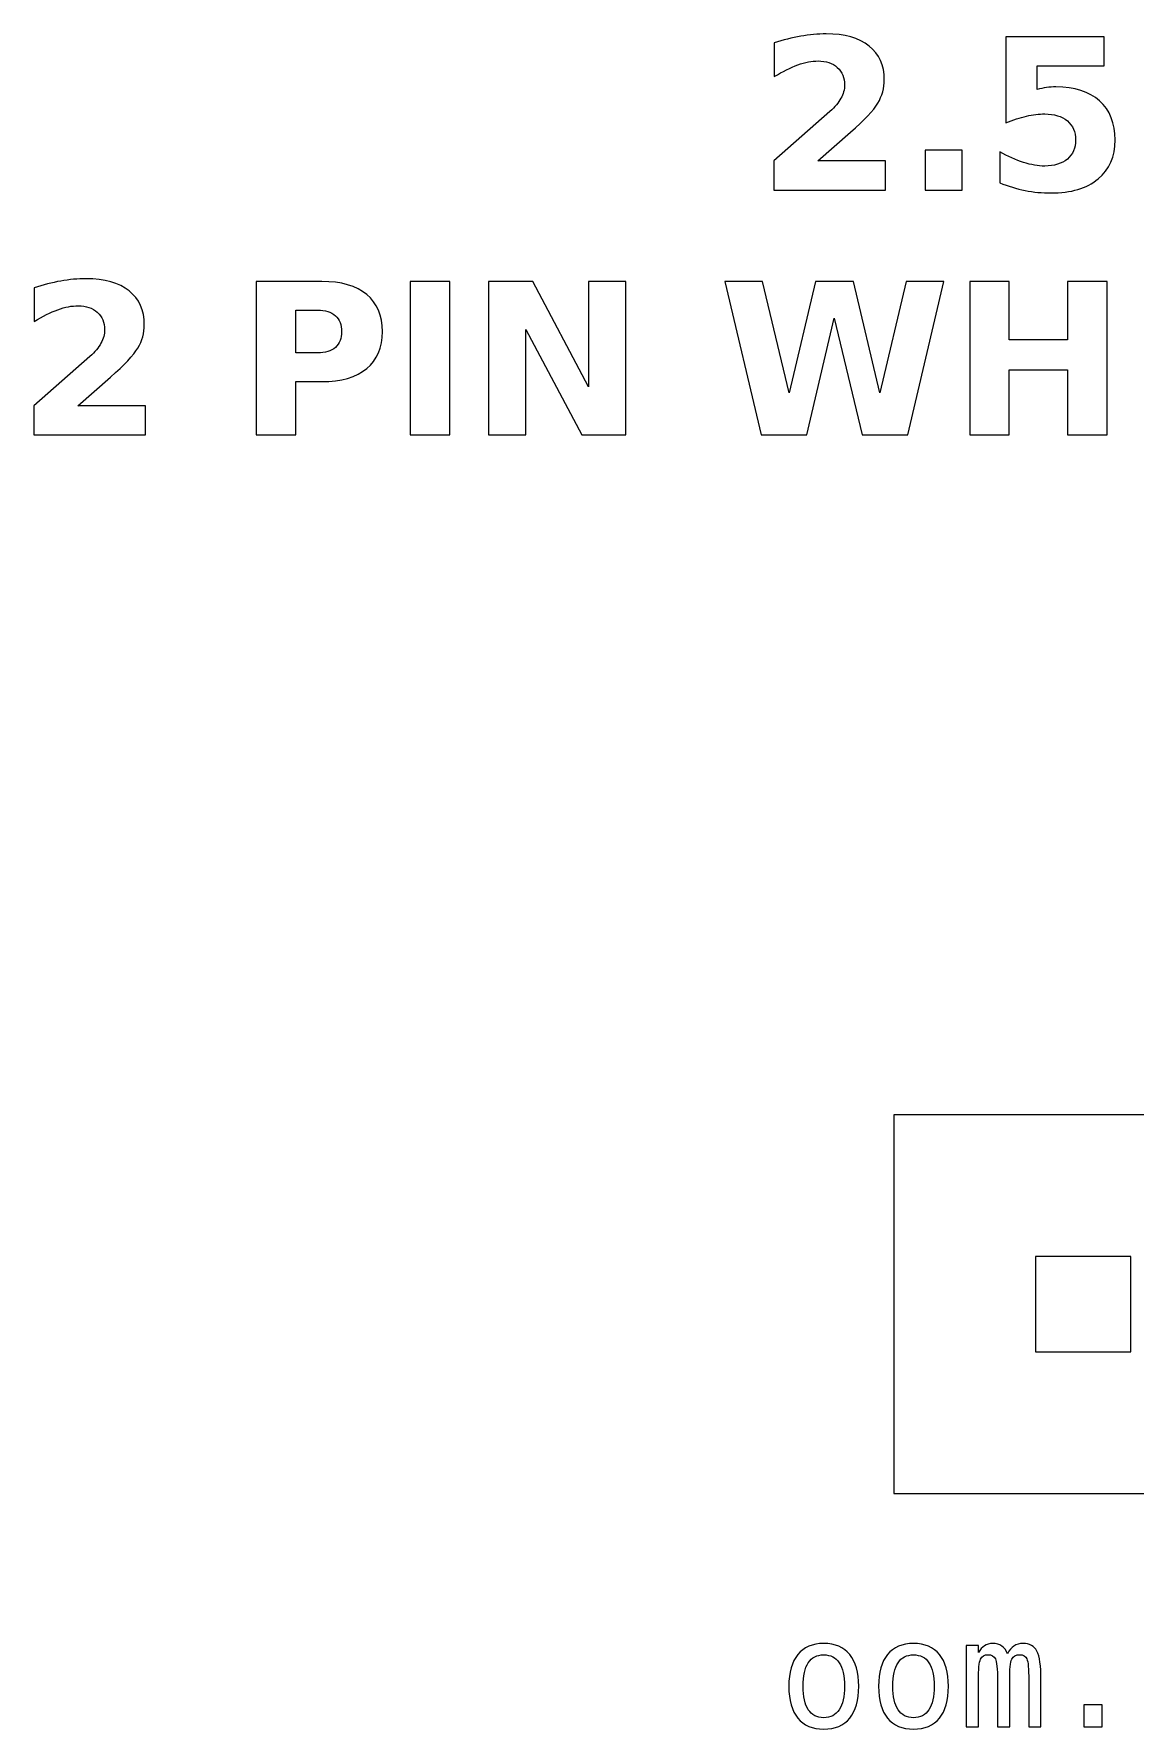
# Model space of a CAD drawing. Header units: centimetres. Extents: x -11.33 to -9.66, y -15.14 to -14.
# Drawn here: x -11.331 to -10.592, y -15.135 to -13.998 of the extents above; entities that cross this region are included whole.
import ezdxf

# ---------------------------------------------------------------- set-up
doc = ezdxf.new("R2010")
doc.units = ezdxf.units.CM
doc.header["$MEASUREMENT"] = 0
doc.layers.add('Layer 1', color=7, linetype='Continuous')

msp = doc.modelspace()

# ---------------------------------------------------------------- linework, layer by layer
at = {"layer": 'Layer 1', "color": 7, "lineweight": 20}
for points in [[(-10.754, -14.977), (-10.246, -14.977), (-10.246, -14.723), (-10.754, -14.723), (-10.754, -14.977)], [(-10.659, -14.882), (-10.595, -14.882), (-10.595, -14.818), (-10.659, -14.818), (-10.659, -14.882)]]:
    msp.add_lwpolyline(points, close=True, dxfattribs=at)
at = {"layer": 'Layer 1', "color": 250}
for points, knots in [([(-10.80503, -14.08297), (-10.80503, -14.08297), (-10.75975, -14.08297), (-10.75975, -14.08297), (-10.75975, -14.08297), (-10.75975, -14.08297), (-10.75975, -14.10247), (-10.75975, -14.10247), (-10.75975, -14.10247), (-10.75975, -14.10247), (-10.83452, -14.10247), (-10.83452, -14.10247), (-10.83452, -14.10247), (-10.83452, -14.10247), (-10.83452, -14.08297), (-10.83452, -14.08297), (-10.83452, -14.08297), (-10.83452, -14.08297), (-10.79696, -14.04984), (-10.79696, -14.04984), (-10.79696, -14.04984), (-10.7936, -14.0468), (-10.79113, -14.04384), (-10.78953, -14.04095), (-10.78953, -14.04095), (-10.78791, -14.03805), (-10.78711, -14.03504), (-10.78711, -14.03191), (-10.78711, -14.03191), (-10.78711, -14.02709), (-10.78873, -14.02321), (-10.79197, -14.02027), (-10.79197, -14.02027), (-10.7952, -14.01733), (-10.7995, -14.01588), (-10.80489, -14.01588), (-10.80489, -14.01588), (-10.80902, -14.01588), (-10.81354, -14.01677), (-10.81846, -14.01853), (-10.81846, -14.01853), (-10.82337, -14.0203), (-10.82864, -14.02293), (-10.83424, -14.02641), (-10.83424, -14.02641), (-10.83424, -14.02641), (-10.83424, -14.00381), (-10.83424, -14.00381), (-10.83424, -14.00381), (-10.82826, -14.00184), (-10.82236, -14.00033), (-10.81653, -13.9993), (-10.81653, -13.9993), (-10.81069, -13.99826), (-10.80498, -13.99774), (-10.79936, -13.99774), (-10.79936, -13.99774), (-10.78706, -13.99774), (-10.77749, -14.00045), (-10.77067, -14.00588), (-10.77067, -14.00588), (-10.76385, -14.01129), (-10.76044, -14.01884), (-10.76044, -14.02855), (-10.76044, -14.02855), (-10.76044, -14.03415), (-10.76189, -14.03937), (-10.76479, -14.04422), (-10.76479, -14.04422), (-10.76768, -14.04906), (-10.77377, -14.05555), (-10.78304, -14.06369), (-10.78304, -14.06369), (-10.78304, -14.06369), (-10.80503, -14.08297), (-10.80503, -14.08297)], [0, 0, 0, 0, 0.0526316, 0.0526316, 0.0526316, 0.0526316, 0.1052632, 0.1052632, 0.1052632, 0.1052632, 0.1578947, 0.1578947, 0.1578947, 0.1578947, 0.2105263, 0.2105263, 0.2105263, 0.2105263, 0.2631579, 0.2631579, 0.2631579, 0.2631579, 0.3157895, 0.3157895, 0.3157895, 0.3157895, 0.3684211, 0.3684211, 0.3684211, 0.3684211, 0.4210526, 0.4210526, 0.4210526, 0.4210526, 0.4736842, 0.4736842, 0.4736842, 0.4736842, 0.5263158, 0.5263158, 0.5263158, 0.5263158, 0.5789474, 0.5789474, 0.5789474, 0.5789474, 0.6315789, 0.6315789, 0.6315789, 0.6315789, 0.6842105, 0.6842105, 0.6842105, 0.6842105, 0.7368421, 0.7368421, 0.7368421, 0.7368421, 0.7894737, 0.7894737, 0.7894737, 0.7894737, 0.8421053, 0.8421053, 0.8421053, 0.8421053, 0.8947368, 0.8947368, 0.8947368, 0.8947368, 0.9473684, 0.9473684, 0.9473684, 0.9473684, 1, 1, 1, 1]), ([(-10.67894, -13.9996), (-10.67894, -13.9996), (-10.613, -13.9996), (-10.613, -13.9996), (-10.613, -13.9996), (-10.613, -13.9996), (-10.613, -14.0191), (-10.613, -14.0191), (-10.613, -14.0191), (-10.613, -14.0191), (-10.6578, -14.0191), (-10.6578, -14.0191), (-10.6578, -14.0191), (-10.6578, -14.0191), (-10.6578, -14.03502), (-10.6578, -14.03502), (-10.6578, -14.03502), (-10.65578, -14.03448), (-10.65375, -14.03406), (-10.65171, -14.03375), (-10.65171, -14.03375), (-10.64966, -14.03344), (-10.64752, -14.0333), (-10.64533, -14.0333), (-10.64533, -14.0333), (-10.63278, -14.0333), (-10.62302, -14.03643), (-10.61603, -14.04271), (-10.61603, -14.04271), (-10.60905, -14.04897), (-10.60557, -14.05771), (-10.60557, -14.06891), (-10.60557, -14.06891), (-10.60557, -14.08003), (-10.60938, -14.08874), (-10.61697, -14.09504), (-10.61697, -14.09504), (-10.62457, -14.10132), (-10.63513, -14.10447), (-10.64863, -14.10447), (-10.64863, -14.10447), (-10.65446, -14.10447), (-10.66025, -14.1039), (-10.66596, -14.10278), (-10.66596, -14.10278), (-10.67168, -14.10165), (-10.67737, -14.09995), (-10.68301, -14.09765), (-10.68301, -14.09765), (-10.68301, -14.09765), (-10.68301, -14.07676), (-10.68301, -14.07676), (-10.68301, -14.07676), (-10.67741, -14.07999), (-10.6721, -14.08239), (-10.66707, -14.08398), (-10.66707, -14.08398), (-10.66203, -14.08561), (-10.65728, -14.08641), (-10.65284, -14.08641), (-10.65284, -14.08641), (-10.64639, -14.08641), (-10.64134, -14.08483), (-10.63764, -14.08168), (-10.63764, -14.08168), (-10.63395, -14.07855), (-10.63209, -14.0743), (-10.63209, -14.06891), (-10.63209, -14.06891), (-10.63209, -14.0635), (-10.63395, -14.05924), (-10.63764, -14.05612), (-10.63764, -14.05612), (-10.64134, -14.05299), (-10.64639, -14.05144), (-10.65284, -14.05144), (-10.65284, -14.05144), (-10.65665, -14.05144), (-10.66072, -14.05193), (-10.66502, -14.05292), (-10.66502, -14.05292), (-10.66935, -14.0539), (-10.67398, -14.05543), (-10.67894, -14.0575), (-10.67894, -14.0575), (-10.67894, -14.0575), (-10.67894, -13.9996), (-10.67894, -13.9996)], [0, 0, 0, 0, 0.0454545, 0.0454545, 0.0454545, 0.0454545, 0.0909091, 0.0909091, 0.0909091, 0.0909091, 0.1363636, 0.1363636, 0.1363636, 0.1363636, 0.1818182, 0.1818182, 0.1818182, 0.1818182, 0.2272727, 0.2272727, 0.2272727, 0.2272727, 0.2727273, 0.2727273, 0.2727273, 0.2727273, 0.3181818, 0.3181818, 0.3181818, 0.3181818, 0.3636364, 0.3636364, 0.3636364, 0.3636364, 0.4090909, 0.4090909, 0.4090909, 0.4090909, 0.4545455, 0.4545455, 0.4545455, 0.4545455, 0.5, 0.5, 0.5, 0.5, 0.5454545, 0.5454545, 0.5454545, 0.5454545, 0.5909091, 0.5909091, 0.5909091, 0.5909091, 0.6363636, 0.6363636, 0.6363636, 0.6363636, 0.6818182, 0.6818182, 0.6818182, 0.6818182, 0.7272727, 0.7272727, 0.7272727, 0.7272727, 0.7727273, 0.7727273, 0.7727273, 0.7727273, 0.8181818, 0.8181818, 0.8181818, 0.8181818, 0.8636364, 0.8636364, 0.8636364, 0.8636364, 0.9090909, 0.9090909, 0.9090909, 0.9090909, 0.9545455, 0.9545455, 0.9545455, 0.9545455, 1, 1, 1, 1]), ([(-10.73311, -14.0758), (-10.73311, -14.0758), (-10.70829, -14.0758), (-10.70829, -14.0758), (-10.70829, -14.0758), (-10.70829, -14.0758), (-10.70829, -14.10247), (-10.70829, -14.10247), (-10.70829, -14.10247), (-10.70829, -14.10247), (-10.73311, -14.10247), (-10.73311, -14.10247), (-10.73311, -14.10247), (-10.73311, -14.10247), (-10.73311, -14.0758), (-10.73311, -14.0758)], [0, 0, 0, 0, 0.25, 0.25, 0.25, 0.25, 0.5, 0.5, 0.5, 0.5, 0.75, 0.75, 0.75, 0.75, 1, 1, 1, 1]), ([(-11.30151, -14.24722), (-11.30151, -14.24722), (-11.25623, -14.24722), (-11.25623, -14.24722), (-11.25623, -14.24722), (-11.25623, -14.24722), (-11.25623, -14.26672), (-11.25623, -14.26672), (-11.25623, -14.26672), (-11.25623, -14.26672), (-11.331, -14.26672), (-11.331, -14.26672), (-11.331, -14.26672), (-11.331, -14.26672), (-11.331, -14.24722), (-11.331, -14.24722), (-11.331, -14.24722), (-11.331, -14.24722), (-11.29344, -14.21409), (-11.29344, -14.21409), (-11.29344, -14.21409), (-11.29008, -14.21105), (-11.28761, -14.20809), (-11.28601, -14.2052), (-11.28601, -14.2052), (-11.28439, -14.2023), (-11.28359, -14.19929), (-11.28359, -14.19616), (-11.28359, -14.19616), (-11.28359, -14.19134), (-11.28521, -14.18746), (-11.28845, -14.18452), (-11.28845, -14.18452), (-11.29168, -14.18158), (-11.29598, -14.18013), (-11.30137, -14.18013), (-11.30137, -14.18013), (-11.3055, -14.18013), (-11.31002, -14.18102), (-11.31494, -14.18278), (-11.31494, -14.18278), (-11.31985, -14.18455), (-11.32512, -14.18718), (-11.33072, -14.19066), (-11.33072, -14.19066), (-11.33072, -14.19066), (-11.33072, -14.16806), (-11.33072, -14.16806), (-11.33072, -14.16806), (-11.32474, -14.16609), (-11.31884, -14.16458), (-11.31301, -14.16355), (-11.31301, -14.16355), (-11.30717, -14.16251), (-11.30146, -14.16199), (-11.29584, -14.16199), (-11.29584, -14.16199), (-11.28354, -14.16199), (-11.27397, -14.1647), (-11.26715, -14.17013), (-11.26715, -14.17013), (-11.26033, -14.17554), (-11.25692, -14.18309), (-11.25692, -14.1928), (-11.25692, -14.1928), (-11.25692, -14.1984), (-11.25837, -14.20362), (-11.26127, -14.20847), (-11.26127, -14.20847), (-11.26416, -14.21331), (-11.27025, -14.2198), (-11.27952, -14.22794), (-11.27952, -14.22794), (-11.27952, -14.22794), (-11.30151, -14.24722), (-11.30151, -14.24722)], [0, 0, 0, 0, 0.0526316, 0.0526316, 0.0526316, 0.0526316, 0.1052632, 0.1052632, 0.1052632, 0.1052632, 0.1578947, 0.1578947, 0.1578947, 0.1578947, 0.2105263, 0.2105263, 0.2105263, 0.2105263, 0.2631579, 0.2631579, 0.2631579, 0.2631579, 0.3157895, 0.3157895, 0.3157895, 0.3157895, 0.3684211, 0.3684211, 0.3684211, 0.3684211, 0.4210526, 0.4210526, 0.4210526, 0.4210526, 0.4736842, 0.4736842, 0.4736842, 0.4736842, 0.5263158, 0.5263158, 0.5263158, 0.5263158, 0.5789474, 0.5789474, 0.5789474, 0.5789474, 0.6315789, 0.6315789, 0.6315789, 0.6315789, 0.6842105, 0.6842105, 0.6842105, 0.6842105, 0.7368421, 0.7368421, 0.7368421, 0.7368421, 0.7894737, 0.7894737, 0.7894737, 0.7894737, 0.8421053, 0.8421053, 0.8421053, 0.8421053, 0.8947368, 0.8947368, 0.8947368, 0.8947368, 0.9473684, 0.9473684, 0.9473684, 0.9473684, 1, 1, 1, 1]), ([(-11.18189, -14.16385), (-11.18189, -14.16385), (-11.13787, -14.16385), (-11.13787, -14.16385), (-11.13787, -14.16385), (-11.12477, -14.16385), (-11.11472, -14.16677), (-11.10771, -14.17258), (-11.10771, -14.17258), (-11.10071, -14.17839), (-11.0972, -14.18666), (-11.0972, -14.19741), (-11.0972, -14.19741), (-11.0972, -14.20818), (-11.10071, -14.21648), (-11.10771, -14.22229), (-11.10771, -14.22229), (-11.11472, -14.2281), (-11.12477, -14.23102), (-11.13787, -14.23102), (-11.13787, -14.23102), (-11.13787, -14.23102), (-11.15536, -14.23102), (-11.15536, -14.23102), (-11.15536, -14.23102), (-11.15536, -14.23102), (-11.15536, -14.26672), (-11.15536, -14.26672), (-11.15536, -14.26672), (-11.15536, -14.26672), (-11.18189, -14.26672), (-11.18189, -14.26672), (-11.18189, -14.26672), (-11.18189, -14.26672), (-11.18189, -14.16385), (-11.18189, -14.16385)], [0, 0, 0, 0, 0.1111111, 0.1111111, 0.1111111, 0.1111111, 0.2222222, 0.2222222, 0.2222222, 0.2222222, 0.3333333, 0.3333333, 0.3333333, 0.3333333, 0.4444444, 0.4444444, 0.4444444, 0.4444444, 0.5555556, 0.5555556, 0.5555556, 0.5555556, 0.6666667, 0.6666667, 0.6666667, 0.6666667, 0.7777778, 0.7777778, 0.7777778, 0.7777778, 0.8888889, 0.8888889, 0.8888889, 0.8888889, 1, 1, 1, 1]), ([(-11.07848, -14.16385), (-11.07848, -14.16385), (-11.05195, -14.16385), (-11.05195, -14.16385), (-11.05195, -14.16385), (-11.05195, -14.16385), (-11.05195, -14.26672), (-11.05195, -14.26672), (-11.05195, -14.26672), (-11.05195, -14.26672), (-11.07848, -14.26672), (-11.07848, -14.26672), (-11.07848, -14.26672), (-11.07848, -14.26672), (-11.07848, -14.16385), (-11.07848, -14.16385)], [0, 0, 0, 0, 0.25, 0.25, 0.25, 0.25, 0.5, 0.5, 0.5, 0.5, 0.75, 0.75, 0.75, 0.75, 1, 1, 1, 1]), ([(-11.02599, -14.16385), (-11.02599, -14.16385), (-10.99636, -14.16385), (-10.99636, -14.16385), (-10.99636, -14.16385), (-10.99636, -14.16385), (-10.95894, -14.23441), (-10.95894, -14.23441), (-10.95894, -14.23441), (-10.95894, -14.23441), (-10.95894, -14.16385), (-10.95894, -14.16385), (-10.95894, -14.16385), (-10.95894, -14.16385), (-10.9338, -14.16385), (-10.9338, -14.16385), (-10.9338, -14.16385), (-10.9338, -14.16385), (-10.9338, -14.26672), (-10.9338, -14.26672), (-10.9338, -14.26672), (-10.9338, -14.26672), (-10.96343, -14.26672), (-10.96343, -14.26672), (-10.96343, -14.26672), (-10.96343, -14.26672), (-11.00085, -14.19616), (-11.00085, -14.19616), (-11.00085, -14.19616), (-11.00085, -14.19616), (-11.00085, -14.26672), (-11.00085, -14.26672), (-11.00085, -14.26672), (-11.00085, -14.26672), (-11.02599, -14.26672), (-11.02599, -14.26672), (-11.02599, -14.26672), (-11.02599, -14.26672), (-11.02599, -14.16385), (-11.02599, -14.16385)], [0, 0, 0, 0, 0.1, 0.1, 0.1, 0.1, 0.2, 0.2, 0.2, 0.2, 0.3, 0.3, 0.3, 0.3, 0.4, 0.4, 0.4, 0.4, 0.5, 0.5, 0.5, 0.5, 0.6, 0.6, 0.6, 0.6, 0.7, 0.7, 0.7, 0.7, 0.8, 0.8, 0.8, 0.8, 0.9, 0.9, 0.9, 0.9, 1, 1, 1, 1]), ([(-10.86752, -14.16385), (-10.86752, -14.16385), (-10.8421, -14.16385), (-10.8421, -14.16385), (-10.8421, -14.16385), (-10.8421, -14.16385), (-10.82432, -14.23862), (-10.82432, -14.23862), (-10.82432, -14.23862), (-10.82432, -14.23862), (-10.80668, -14.16385), (-10.80668, -14.16385), (-10.80668, -14.16385), (-10.80668, -14.16385), (-10.78111, -14.16385), (-10.78111, -14.16385), (-10.78111, -14.16385), (-10.78111, -14.16385), (-10.76348, -14.23862), (-10.76348, -14.23862), (-10.76348, -14.23862), (-10.76348, -14.23862), (-10.7457, -14.16385), (-10.7457, -14.16385), (-10.7457, -14.16385), (-10.7457, -14.16385), (-10.72048, -14.16385), (-10.72048, -14.16385), (-10.72048, -14.16385), (-10.72048, -14.16385), (-10.74473, -14.26672), (-10.74473, -14.26672), (-10.74473, -14.26672), (-10.74473, -14.26672), (-10.77533, -14.26672), (-10.77533, -14.26672), (-10.77533, -14.26672), (-10.77533, -14.26672), (-10.794, -14.18852), (-10.794, -14.18852), (-10.794, -14.18852), (-10.794, -14.18852), (-10.81246, -14.26672), (-10.81246, -14.26672), (-10.81246, -14.26672), (-10.81246, -14.26672), (-10.84306, -14.26672), (-10.84306, -14.26672), (-10.84306, -14.26672), (-10.84306, -14.26672), (-10.86752, -14.16385), (-10.86752, -14.16385)], [0, 0, 0, 0, 0.0769231, 0.0769231, 0.0769231, 0.0769231, 0.1538462, 0.1538462, 0.1538462, 0.1538462, 0.2307692, 0.2307692, 0.2307692, 0.2307692, 0.3076923, 0.3076923, 0.3076923, 0.3076923, 0.3846154, 0.3846154, 0.3846154, 0.3846154, 0.4615385, 0.4615385, 0.4615385, 0.4615385, 0.5384615, 0.5384615, 0.5384615, 0.5384615, 0.6153846, 0.6153846, 0.6153846, 0.6153846, 0.6923077, 0.6923077, 0.6923077, 0.6923077, 0.7692308, 0.7692308, 0.7692308, 0.7692308, 0.8461538, 0.8461538, 0.8461538, 0.8461538, 0.9230769, 0.9230769, 0.9230769, 0.9230769, 1, 1, 1, 1]), ([(-10.70313, -14.16385), (-10.70313, -14.16385), (-10.6766, -14.16385), (-10.6766, -14.16385), (-10.6766, -14.16385), (-10.6766, -14.16385), (-10.6766, -14.20306), (-10.6766, -14.20306), (-10.6766, -14.20306), (-10.6766, -14.20306), (-10.63747, -14.20306), (-10.63747, -14.20306), (-10.63747, -14.20306), (-10.63747, -14.20306), (-10.63747, -14.16385), (-10.63747, -14.16385), (-10.63747, -14.16385), (-10.63747, -14.16385), (-10.61094, -14.16385), (-10.61094, -14.16385), (-10.61094, -14.16385), (-10.61094, -14.16385), (-10.61094, -14.26672), (-10.61094, -14.26672), (-10.61094, -14.26672), (-10.61094, -14.26672), (-10.63747, -14.26672), (-10.63747, -14.26672), (-10.63747, -14.26672), (-10.63747, -14.26672), (-10.63747, -14.22312), (-10.63747, -14.22312), (-10.63747, -14.22312), (-10.63747, -14.22312), (-10.6766, -14.22312), (-10.6766, -14.22312), (-10.6766, -14.22312), (-10.6766, -14.22312), (-10.6766, -14.26672), (-10.6766, -14.26672), (-10.6766, -14.26672), (-10.6766, -14.26672), (-10.70313, -14.26672), (-10.70313, -14.26672), (-10.70313, -14.26672), (-10.70313, -14.26672), (-10.70313, -14.16385), (-10.70313, -14.16385)], [0, 0, 0, 0, 0.0833333, 0.0833333, 0.0833333, 0.0833333, 0.1666667, 0.1666667, 0.1666667, 0.1666667, 0.25, 0.25, 0.25, 0.25, 0.3333333, 0.3333333, 0.3333333, 0.3333333, 0.4166667, 0.4166667, 0.4166667, 0.4166667, 0.5, 0.5, 0.5, 0.5, 0.5833333, 0.5833333, 0.5833333, 0.5833333, 0.6666667, 0.6666667, 0.6666667, 0.6666667, 0.75, 0.75, 0.75, 0.75, 0.8333333, 0.8333333, 0.8333333, 0.8333333, 0.9166667, 0.9166667, 0.9166667, 0.9166667, 1, 1, 1, 1]), ([(-11.15536, -14.18307), (-11.15536, -14.18307), (-11.15536, -14.2118), (-11.15536, -14.2118), (-11.15536, -14.2118), (-11.15536, -14.2118), (-11.14069, -14.2118), (-11.14069, -14.2118), (-11.14069, -14.2118), (-11.13554, -14.2118), (-11.13156, -14.21056), (-11.12876, -14.20804), (-11.12876, -14.20804), (-11.12596, -14.20555), (-11.12455, -14.202), (-11.12455, -14.19741), (-11.12455, -14.19741), (-11.12455, -14.1928), (-11.12596, -14.18927), (-11.12876, -14.18678), (-11.12876, -14.18678), (-11.13156, -14.18431), (-11.13554, -14.18307), (-11.14069, -14.18307), (-11.14069, -14.18307), (-11.14069, -14.18307), (-11.15536, -14.18307), (-11.15536, -14.18307)], [0, 0, 0, 0, 0.1428571, 0.1428571, 0.1428571, 0.1428571, 0.2857143, 0.2857143, 0.2857143, 0.2857143, 0.4285714, 0.4285714, 0.4285714, 0.4285714, 0.5714286, 0.5714286, 0.5714286, 0.5714286, 0.7142857, 0.7142857, 0.7142857, 0.7142857, 0.8571429, 0.8571429, 0.8571429, 0.8571429, 1, 1, 1, 1]), ([(-10.80107, -15.07761), (-10.79349, -15.07761), (-10.78769, -15.08006), (-10.78367, -15.08498), (-10.78367, -15.08498), (-10.77965, -15.0899), (-10.77764, -15.09702), (-10.77764, -15.10632), (-10.77764, -15.10632), (-10.77764, -15.11567), (-10.77964, -15.12279), (-10.78364, -15.12769), (-10.78364, -15.12769), (-10.78766, -15.13259), (-10.79346, -15.13504), (-10.80107, -15.13504), (-10.80107, -15.13504), (-10.80867, -15.13504), (-10.81446, -15.13259), (-10.81848, -15.12769), (-10.81848, -15.12769), (-10.82248, -15.12279), (-10.82448, -15.11567), (-10.82448, -15.10632), (-10.82448, -15.10632), (-10.82448, -15.09702), (-10.82248, -15.0899), (-10.81848, -15.08498), (-10.81848, -15.08498), (-10.81446, -15.08006), (-10.80867, -15.07761), (-10.80107, -15.07761)], [0, 0, 0, 0, 0.125, 0.125, 0.125, 0.125, 0.25, 0.25, 0.25, 0.25, 0.375, 0.375, 0.375, 0.375, 0.5, 0.5, 0.5, 0.5, 0.625, 0.625, 0.625, 0.625, 0.75, 0.75, 0.75, 0.75, 0.875, 0.875, 0.875, 0.875, 1, 1, 1, 1]), ([(-10.74086, -15.07761), (-10.73328, -15.07761), (-10.72748, -15.08006), (-10.72346, -15.08498), (-10.72346, -15.08498), (-10.71944, -15.0899), (-10.71743, -15.09702), (-10.71743, -15.10632), (-10.71743, -15.10632), (-10.71743, -15.11567), (-10.71943, -15.12279), (-10.72343, -15.12769), (-10.72343, -15.12769), (-10.72745, -15.13259), (-10.73325, -15.13504), (-10.74086, -15.13504), (-10.74086, -15.13504), (-10.74846, -15.13504), (-10.75425, -15.13259), (-10.75827, -15.12769), (-10.75827, -15.12769), (-10.76227, -15.12279), (-10.76427, -15.11567), (-10.76427, -15.10632), (-10.76427, -15.10632), (-10.76427, -15.09702), (-10.76227, -15.0899), (-10.75827, -15.08498), (-10.75827, -15.08498), (-10.75425, -15.08006), (-10.74846, -15.07761), (-10.74086, -15.07761)], [0, 0, 0, 0, 0.125, 0.125, 0.125, 0.125, 0.25, 0.25, 0.25, 0.25, 0.375, 0.375, 0.375, 0.375, 0.5, 0.5, 0.5, 0.5, 0.625, 0.625, 0.625, 0.625, 0.75, 0.75, 0.75, 0.75, 0.875, 0.875, 0.875, 0.875, 1, 1, 1, 1]), ([(-10.67774, -15.0845), (-10.67664, -15.08215), (-10.67522, -15.08041), (-10.6735, -15.0793), (-10.6735, -15.0793), (-10.6718, -15.07818), (-10.66974, -15.07761), (-10.66734, -15.07761), (-10.66734, -15.07761), (-10.66294, -15.07761), (-10.65983, -15.07931), (-10.65803, -15.08271), (-10.65803, -15.08271), (-10.65622, -15.08612), (-10.65532, -15.09252), (-10.65532, -15.10193), (-10.65532, -15.10193), (-10.65532, -15.10193), (-10.65532, -15.13362), (-10.65532, -15.13362), (-10.65532, -15.13362), (-10.65532, -15.13362), (-10.66352, -15.13362), (-10.66352, -15.13362), (-10.66352, -15.13362), (-10.66352, -15.13362), (-10.66352, -15.10232), (-10.66352, -15.10232), (-10.66352, -15.10232), (-10.66352, -15.0946), (-10.66395, -15.08982), (-10.66482, -15.08793), (-10.66482, -15.08793), (-10.66567, -15.08607), (-10.66725, -15.08513), (-10.66954, -15.08513), (-10.66954, -15.08513), (-10.67214, -15.08513), (-10.67392, -15.08613), (-10.67489, -15.08813), (-10.67489, -15.08813), (-10.67584, -15.09013), (-10.67632, -15.09487), (-10.67632, -15.10232), (-10.67632, -15.10232), (-10.67632, -15.10232), (-10.67632, -15.13362), (-10.67632, -15.13362), (-10.67632, -15.13362), (-10.67632, -15.13362), (-10.68452, -15.13362), (-10.68452, -15.13362), (-10.68452, -15.13362), (-10.68452, -15.13362), (-10.68452, -15.10232), (-10.68452, -15.10232), (-10.68452, -15.10232), (-10.68452, -15.0945), (-10.68499, -15.08968), (-10.68592, -15.08787), (-10.68592, -15.08787), (-10.68684, -15.08605), (-10.6885, -15.08513), (-10.69092, -15.08513), (-10.69092, -15.08513), (-10.6933, -15.08513), (-10.69496, -15.08613), (-10.69587, -15.08813), (-10.69587, -15.08813), (-10.69681, -15.09013), (-10.69727, -15.09487), (-10.69727, -15.10232), (-10.69727, -15.10232), (-10.69727, -15.10232), (-10.69727, -15.13362), (-10.69727, -15.13362), (-10.69727, -15.13362), (-10.69727, -15.13362), (-10.70542, -15.13362), (-10.70542, -15.13362), (-10.70542, -15.13362), (-10.70542, -15.13362), (-10.70542, -15.07893), (-10.70542, -15.07893), (-10.70542, -15.07893), (-10.70542, -15.07893), (-10.69727, -15.07893), (-10.69727, -15.07893), (-10.69727, -15.07893), (-10.69727, -15.07893), (-10.69727, -15.08361), (-10.69727, -15.08361), (-10.69727, -15.08361), (-10.69621, -15.08166), (-10.69486, -15.08018), (-10.69324, -15.07915), (-10.69324, -15.07915), (-10.69164, -15.07813), (-10.6898, -15.07761), (-10.68775, -15.07761), (-10.68775, -15.07761), (-10.68527, -15.07761), (-10.68322, -15.07818), (-10.68157, -15.07931), (-10.68157, -15.07931), (-10.67992, -15.08046), (-10.67865, -15.08218), (-10.67774, -15.0845)], [0, 0, 0, 0, 0.037037, 0.037037, 0.037037, 0.037037, 0.0740741, 0.0740741, 0.0740741, 0.0740741, 0.1111111, 0.1111111, 0.1111111, 0.1111111, 0.1481481, 0.1481481, 0.1481481, 0.1481481, 0.1851852, 0.1851852, 0.1851852, 0.1851852, 0.2222222, 0.2222222, 0.2222222, 0.2222222, 0.2592593, 0.2592593, 0.2592593, 0.2592593, 0.2962963, 0.2962963, 0.2962963, 0.2962963, 0.3333333, 0.3333333, 0.3333333, 0.3333333, 0.3703704, 0.3703704, 0.3703704, 0.3703704, 0.4074074, 0.4074074, 0.4074074, 0.4074074, 0.4444444, 0.4444444, 0.4444444, 0.4444444, 0.4814815, 0.4814815, 0.4814815, 0.4814815, 0.5185185, 0.5185185, 0.5185185, 0.5185185, 0.5555556, 0.5555556, 0.5555556, 0.5555556, 0.5925926, 0.5925926, 0.5925926, 0.5925926, 0.6296296, 0.6296296, 0.6296296, 0.6296296, 0.6666667, 0.6666667, 0.6666667, 0.6666667, 0.7037037, 0.7037037, 0.7037037, 0.7037037, 0.7407407, 0.7407407, 0.7407407, 0.7407407, 0.7777778, 0.7777778, 0.7777778, 0.7777778, 0.8148148, 0.8148148, 0.8148148, 0.8148148, 0.8518519, 0.8518519, 0.8518519, 0.8518519, 0.8888889, 0.8888889, 0.8888889, 0.8888889, 0.9259259, 0.9259259, 0.9259259, 0.9259259, 0.962963, 0.962963, 0.962963, 0.962963, 1, 1, 1, 1]), ([(-10.80107, -15.08523), (-10.80564, -15.08523), (-10.80909, -15.087), (-10.81144, -15.09055), (-10.81144, -15.09055), (-10.81379, -15.0941), (-10.81496, -15.09937), (-10.81496, -15.10632), (-10.81496, -15.10632), (-10.81496, -15.11325), (-10.81379, -15.1185), (-10.81144, -15.12207), (-10.81144, -15.12207), (-10.80909, -15.12564), (-10.80564, -15.12742), (-10.80107, -15.12742), (-10.80107, -15.12742), (-10.79649, -15.12742), (-10.79302, -15.12564), (-10.79067, -15.12207), (-10.79067, -15.12207), (-10.78832, -15.1185), (-10.78716, -15.11325), (-10.78716, -15.10632), (-10.78716, -15.10632), (-10.78716, -15.09937), (-10.78832, -15.0941), (-10.79067, -15.09055), (-10.79067, -15.09055), (-10.79302, -15.087), (-10.79649, -15.08523), (-10.80107, -15.08523)], [0, 0, 0, 0, 0.125, 0.125, 0.125, 0.125, 0.25, 0.25, 0.25, 0.25, 0.375, 0.375, 0.375, 0.375, 0.5, 0.5, 0.5, 0.5, 0.625, 0.625, 0.625, 0.625, 0.75, 0.75, 0.75, 0.75, 0.875, 0.875, 0.875, 0.875, 1, 1, 1, 1]), ([(-10.74086, -15.08523), (-10.74543, -15.08523), (-10.74888, -15.087), (-10.75123, -15.09055), (-10.75123, -15.09055), (-10.75358, -15.0941), (-10.75475, -15.09937), (-10.75475, -15.10632), (-10.75475, -15.10632), (-10.75475, -15.11325), (-10.75358, -15.1185), (-10.75123, -15.12207), (-10.75123, -15.12207), (-10.74888, -15.12564), (-10.74543, -15.12742), (-10.74086, -15.12742), (-10.74086, -15.12742), (-10.73628, -15.12742), (-10.73281, -15.12564), (-10.73046, -15.12207), (-10.73046, -15.12207), (-10.72811, -15.1185), (-10.72695, -15.11325), (-10.72695, -15.10632), (-10.72695, -15.10632), (-10.72695, -15.09937), (-10.72811, -15.0941), (-10.73046, -15.09055), (-10.73046, -15.09055), (-10.73281, -15.087), (-10.73628, -15.08523), (-10.74086, -15.08523)], [0, 0, 0, 0, 0.125, 0.125, 0.125, 0.125, 0.25, 0.25, 0.25, 0.25, 0.375, 0.375, 0.375, 0.375, 0.5, 0.5, 0.5, 0.5, 0.625, 0.625, 0.625, 0.625, 0.75, 0.75, 0.75, 0.75, 0.875, 0.875, 0.875, 0.875, 1, 1, 1, 1]), ([(-10.62664, -15.11872), (-10.62664, -15.11872), (-10.61434, -15.11872), (-10.61434, -15.11872), (-10.61434, -15.11872), (-10.61434, -15.11872), (-10.61434, -15.13362), (-10.61434, -15.13362), (-10.61434, -15.13362), (-10.61434, -15.13362), (-10.62664, -15.13362), (-10.62664, -15.13362), (-10.62664, -15.13362), (-10.62664, -15.13362), (-10.62664, -15.11872), (-10.62664, -15.11872)], [0, 0, 0, 0, 0.25, 0.25, 0.25, 0.25, 0.5, 0.5, 0.5, 0.5, 0.75, 0.75, 0.75, 0.75, 1, 1, 1, 1])]:
    msp.add_open_spline(points, degree=3, knots=knots, dxfattribs=at)

doc.saveas('drawing.dxf')
